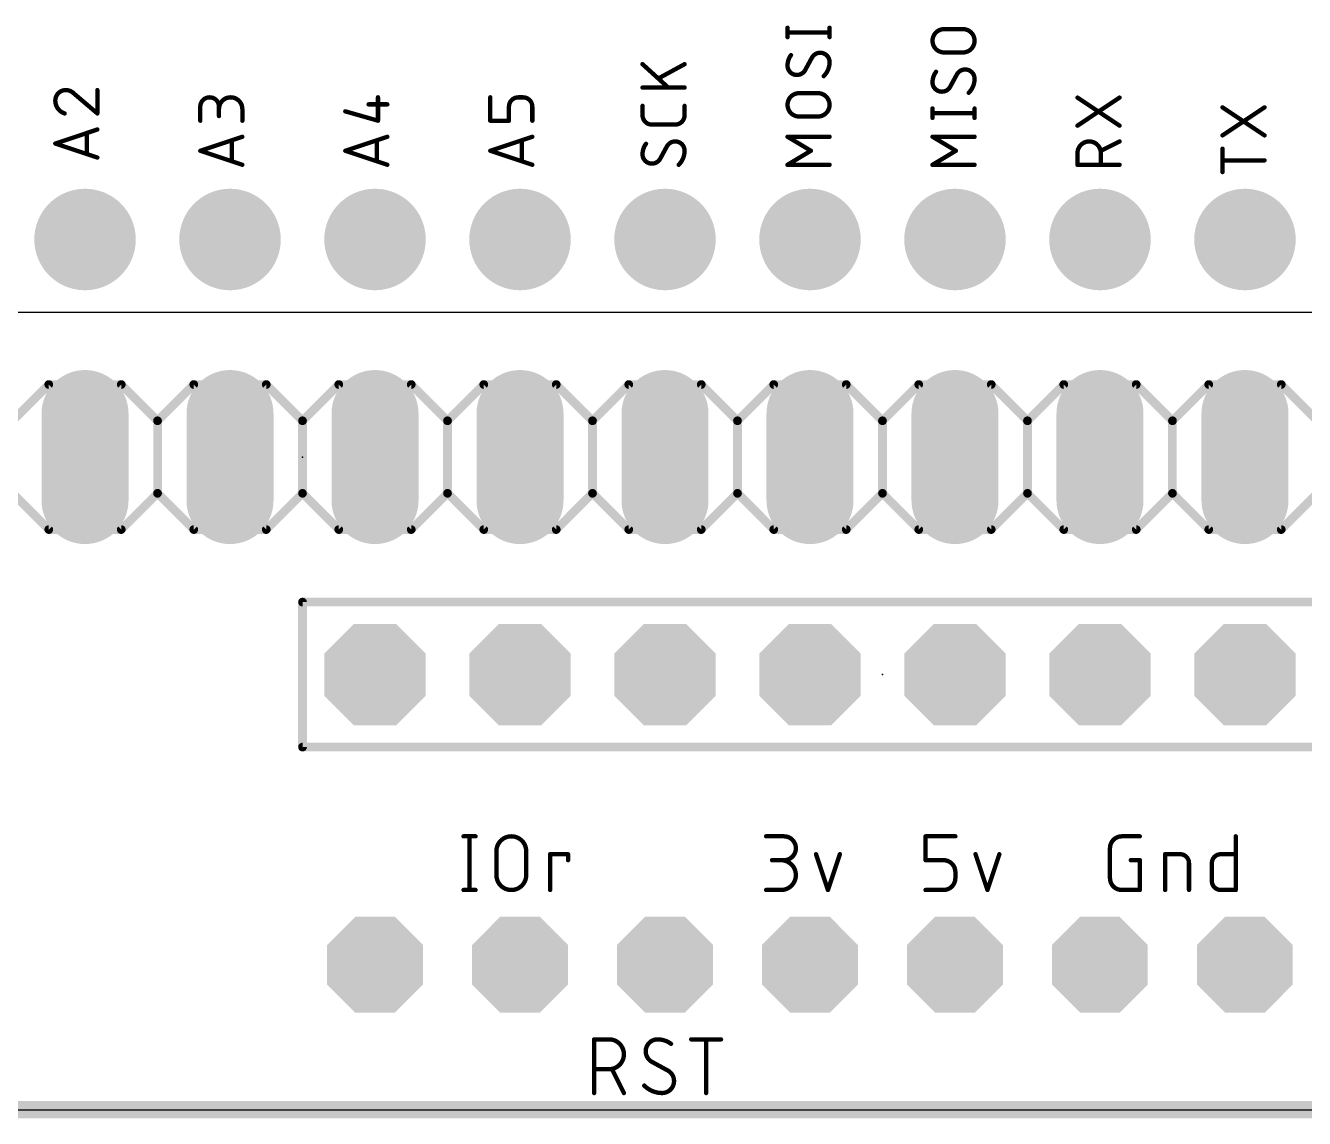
# Model space of a CAD drawing. Extents: x -0.2 to 68.7, y -0.2 to 53.5.
# Drawn here: x 21.82 to 44.22, y -0.15 to 18.99 of the extents above; entities that cross this region are included whole.
import ezdxf

# ---------------------------------------------------------------- set-up
doc = ezdxf.new("R2010")
doc.units = 0
for name, color, linetype in [('17', 82, 'CONTINUOUS'), ('20', 30, 'CONTINUOUS'), ('21', 253, 'CONTINUOUS'), ('23', 7, 'CONTINUOUS'), ('51', 253, 'CONTINUOUS')]:
    doc.layers.add(name, color=color, linetype=linetype)

# ---------------------------------------------------------------- blocks, each defined once
blk = doc.blocks.new('RECT')
blk.add_solid([(-0.5, -0.5), (0.5, -0.5), (-0.5, 0.5), (0.5, 0.5)])
blk = doc.blocks.new('OCTAGONP')
at = {"const_width": 0.5}
blk.add_lwpolyline([(-0.25, -0.1036), (-0.25, 0.1036), (-0.1036, 0.25), (0.1036, 0.25), (0.25, 0.1036), (0.25, -0.1036), (0.1036, -0.25), (-0.1036, -0.25), (-0.25, -0.1036), (-0.25, 0.1036)], dxfattribs=at)
blk = doc.blocks.new('LONGP100')
at = {"const_width": 1}
blk.add_lwpolyline([(-0.5, 0), (0.5, 0)], dxfattribs=at)
at = {"const_width": 0.5}
for points in [[(-0.5, 0.25, 1), (-0.5, -0.25)], [(0.5, -0.25, 1), (0.5, 0.25)]]:
    blk.add_lwpolyline(points, format="xyb", dxfattribs=at)
blk = doc.blocks.new('ROUNDP')
at = {"const_width": 0.5}
blk.add_lwpolyline([(0, -0.25, 1), (0, 0.25, 1), (0, -0.25)], format="xyb", dxfattribs=at)

msp = doc.modelspace()

# ---------------------------------------------------------------- linework, layer by layer
at = {"layer": '20', "const_width": 0.3048}
msp.add_lwpolyline([(65.405, 0), (0.635, 0)], dxfattribs=at)
at = {"layer": '21'}
msp.add_line((3.81, 13.97), (49.53, 13.97), dxfattribs=at)
for points, const_width in [([(35.1853, 18.9481, 1), (35.1472, 18.9481)], 0.0381), ([(35.1663, 18.8853, 1), (35.1663, 18.8472)], 0.0381), ([(35.922, 18.9481, 1), (35.8839, 18.9481)], 0.0381), ([(35.9029, 18.8472, 1), (35.9029, 18.8853)], 0.0381), ([(37.9109, 18.9246, 1), (37.9109, 18.5154)], 0.0762), ([(37.9109, 18.9436, 1), (37.9109, 18.9055)], 0.0381), ([(37.9109, 18.9055, 1), (37.9109, 18.9436)], 0.0381), ([(38.2383, 18.5154, 1), (38.2383, 18.9246)], 0.0762), ([(38.2383, 18.9436, 1), (38.2383, 18.9055)], 0.0381), ([(38.2383, 18.9055, 1), (38.2383, 18.9436)], 0.0381), ([(35.1472, 18.7844, 1), (35.1853, 18.7844)], 0.0381), ([(35.8839, 18.7844, 1), (35.922, 18.7844)], 0.0381), ([(35.2277, 18.4691, 0.1623), (35.1663, 18.285)], 0.0762), ([(35.2429, 18.4577, 1), (35.2124, 18.4806)], 0.0381), ([(35.7392, 18.5101, 0.2656), (35.596, 18.4282)], 0.0762), ([(35.5796, 18.4379, 1), (35.6124, 18.4185)], 0.0381), ([(35.6127, 18.4191, 1), (35.5793, 18.4373)], 0.0381), ([(35.9029, 18.3464, 0.4142), (35.7392, 18.5101)], 0.0762), ([(35.7392, 18.5291, 1), (35.7392, 18.491)], 0.0381), ([(35.7392, 18.491, 1), (35.7392, 18.5291)], 0.0381), ([(35.8006, 18.1008, 0.2), (35.9029, 18.3464)], 0.0762), ([(35.922, 18.3464, 1), (35.8839, 18.3464)], 0.0381), ([(37.9109, 18.5344, 1), (37.9109, 18.4963)], 0.0381), ([(37.9109, 18.4963, 1), (37.9109, 18.5344)], 0.0381), ([(38.2383, 18.5344, 1), (38.2383, 18.4963)], 0.0381), ([(38.2383, 18.4963, 1), (38.2383, 18.5344)], 0.0381), ([(32.6391, 18.3243, 1), (32.6135, 18.2961)], 0.0381), ([(33.372, 18.2935, 1), (33.3538, 18.3269)], 0.0381), ([(35.1853, 18.285, 1), (35.1472, 18.285)], 0.0381), ([(35.1472, 18.285, 1), (35.1853, 18.285)], 0.0381), ([(35.1663, 18.285, 0.4142), (35.33, 18.1213)], 0.0762), ([(35.33, 18.1213, 0.2656), (35.4732, 18.2031)], 0.0762), ([(35.33, 18.1403, 1), (35.33, 18.1022)], 0.0381), ([(35.33, 18.1022, 1), (35.33, 18.1403)], 0.0381), ([(35.4565, 18.2123, 1), (35.4899, 18.194)], 0.0381), ([(35.4896, 18.1935, 1), (35.4568, 18.2128)], 0.0381), ([(35.8839, 18.3464, 1), (35.922, 18.3464)], 0.0381), ([(37.7677, 18.1765, 0.1623), (37.7063, 17.9924)], 0.0762), ([(37.7829, 18.1651, 1), (37.7524, 18.188)], 0.0381), ([(38.2792, 18.2174, 0.2656), (38.136, 18.1356)], 0.0762), ([(38.1196, 18.1453, 1), (38.1524, 18.1259)], 0.0381), ([(38.1527, 18.1265, 1), (38.1193, 18.1447)], 0.0381), ([(38.4429, 18.0538, 0.4142), (38.2792, 18.2174)], 0.0762), ([(38.2792, 18.2365, 1), (38.2792, 18.1984)], 0.0381), ([(38.2792, 18.1984, 1), (38.2792, 18.2365)], 0.0381), ([(32.6263, 17.92, 1), (32.6263, 17.8819)], 0.0381), ([(32.9036, 18.0814, 1), (32.9219, 18.0479)], 0.0381), ([(33.0636, 17.8869, 1), (33.0893, 17.9151)], 0.0381), ([(33.3629, 17.8819, 1), (33.3629, 17.92)], 0.0381), ([(35.7872, 18.1144, 1), (35.814, 18.0873)], 0.0381), ([(37.7253, 17.9924, 1), (37.6872, 17.9924)], 0.0381), ([(37.6872, 17.9924, 1), (37.7253, 17.9924)], 0.0381), ([(37.7063, 17.9924, 0.4142), (37.87, 17.8287)], 0.0762), ([(37.87, 17.8287, 0.2656), (38.0132, 17.9105)], 0.0762), ([(37.9965, 17.9196, 1), (38.0299, 17.9014)], 0.0381), ([(38.0296, 17.9009, 1), (37.9968, 17.9202)], 0.0381), ([(38.3406, 17.8082, 0.2), (38.4429, 18.0538)], 0.0762), ([(38.462, 18.0538, 1), (38.4239, 18.0538)], 0.0381), ([(38.4239, 18.0538, 1), (38.462, 18.0538)], 0.0381), ([(22.5235, 17.8568, 0.4142), (22.3393, 17.6726)], 0.0762), ([(22.3393, 17.6726, 0.3252), (22.503, 17.4475)], 0.0762), ([(22.3583, 17.6726, 1), (22.3203, 17.6726)], 0.0381), ([(22.5234, 17.8758, 1), (22.5235, 17.8377)], 0.0381), ([(22.6667, 17.7954, 0.2053), (22.5235, 17.8568)], 0.0762), ([(22.5235, 17.8377, 1), (22.5235, 17.8758)], 0.0381), ([(22.679, 17.8099, 1), (22.6543, 17.7809)], 0.0381), ([(22.6529, 17.7822, 1), (22.6805, 17.8085)], 0.0381), ([(23.095, 17.8568, 1), (23.0569, 17.8568)], 0.0381), ([(25.2067, 17.5661, 1), (24.8793, 17.5661)], 0.0762), ([(25.6159, 17.5252, 1), (25.2067, 17.5252)], 0.0762), ([(28.0113, 17.7298, 1), (27.9732, 17.7298)], 0.0381), ([(29.9784, 17.7298, 1), (29.9403, 17.7298)], 0.0381), ([(30.4504, 17.7298, 0.4142), (30.2867, 17.5661)], 0.0762), ([(30.4504, 17.7488, 1), (30.4504, 17.7107)], 0.0381), ([(30.4504, 17.7107, 1), (30.4504, 17.7488)], 0.0381), ([(30.6959, 17.5661, 0.4142), (30.5322, 17.7298)], 0.0762), ([(30.5322, 17.7488, 1), (30.5322, 17.7107)], 0.0381), ([(30.5322, 17.7107, 1), (30.5322, 17.7488)], 0.0381), ([(35.3709, 17.8029, 1), (35.3709, 17.3937)], 0.0762), ([(35.3709, 17.822, 1), (35.3709, 17.7839)], 0.0381), ([(35.3709, 17.7839, 1), (35.3709, 17.822)], 0.0381), ([(35.6983, 17.3937, 1), (35.6983, 17.8029)], 0.0762), ([(35.6983, 17.822, 1), (35.6983, 17.7839)], 0.0381), ([(35.6983, 17.7839, 1), (35.6983, 17.822)], 0.0381), ([(37.87, 17.8477, 1), (37.87, 17.8096)], 0.0381), ([(37.87, 17.8096, 1), (37.87, 17.8477)], 0.0381), ([(38.3272, 17.8217, 1), (38.354, 17.7947)], 0.0381), ([(40.2569, 17.7405, 1), (40.2357, 17.7088)], 0.0381), ([(40.9935, 17.7088, 1), (40.9723, 17.7405)], 0.0381), ([(22.3203, 17.6726, 1), (22.3584, 17.6726)], 0.0381), ([(22.4971, 17.4294, 1), (22.5089, 17.4657)], 0.0381), ([(23.0636, 17.433, 1), (23.0882, 17.4621)], 0.0381), ([(24.8984, 17.5661, 1), (24.8603, 17.5661)], 0.0381), ([(24.8603, 17.5661, 1), (24.8984, 17.5661)], 0.0381), ([(25.2257, 17.5661, 1), (25.1876, 17.5661)], 0.0381), ([(25.1876, 17.5661, 1), (25.2257, 17.5661)], 0.0381), ([(25.1876, 17.5252, 1), (25.2257, 17.5252)], 0.0381), ([(25.6349, 17.5252, 1), (25.5968, 17.5252)], 0.0381), ([(25.5968, 17.5252, 1), (25.6349, 17.5252)], 0.0381), ([(27.4245, 17.5025, 1), (27.4141, 17.4659)], 0.0381), ([(27.8285, 17.626, 1), (27.8285, 17.5879)], 0.0381), ([(28.1559, 17.5879, 1), (28.1559, 17.626)], 0.0381), ([(30.3057, 17.5661, 1), (30.2676, 17.5661)], 0.0381), ([(30.2676, 17.5661, 1), (30.3057, 17.5661)], 0.0381), ([(30.715, 17.5661, 1), (30.6769, 17.5661)], 0.0381), ([(30.6769, 17.5661, 1), (30.715, 17.5661)], 0.0381), ([(32.6454, 17.5803, 1), (32.6073, 17.5803)], 0.0381), ([(33.382, 17.5803, 1), (33.3439, 17.5803)], 0.0381), ([(37.7253, 17.5338, 1), (37.6872, 17.5338)], 0.0381), ([(37.7063, 17.4711, 1), (37.7063, 17.433)], 0.0381), ([(38.462, 17.5338, 1), (38.4239, 17.5338)], 0.0381), ([(38.4429, 17.433, 1), (38.4429, 17.4711)], 0.0381), ([(42.7969, 17.5698, 1), (42.7757, 17.5381)], 0.0381), ([(43.5335, 17.5381, 1), (43.5123, 17.5698)], 0.0381), ([(23.0569, 17.4475, 1), (23.095, 17.4475)], 0.0381), ([(24.8603, 17.3205, 1), (24.8984, 17.3205)], 0.0381), ([(25.1876, 17.4024, 1), (25.2257, 17.4024)], 0.0381), ([(25.5968, 17.3205, 1), (25.6349, 17.3205)], 0.0381), ([(27.9732, 17.3205, 1), (28.0113, 17.3205)], 0.0381), ([(27.987, 17.3022, 1), (27.9974, 17.3389)], 0.0381), ([(29.9593, 17.3396, 1), (29.9593, 17.3015)], 0.0381), ([(29.9403, 17.3205, 1), (29.9784, 17.3205)], 0.0381), ([(30.2676, 17.3205, 1), (30.3057, 17.3205)], 0.0381), ([(30.2867, 17.3015, 1), (30.2867, 17.3396)], 0.0381), ([(30.6769, 17.3205, 1), (30.715, 17.3205)], 0.0381), ([(32.6453, 17.4166, 1), (32.6072, 17.4166)], 0.0381), ([(32.6263, 17.4166, 0.4142), (32.79, 17.2529)], 0.0762), ([(32.6073, 17.4166, 1), (32.6454, 17.4166)], 0.0381), ([(32.79, 17.272, 1), (32.79, 17.2339)], 0.0381), ([(32.79, 17.2339, 1), (32.79, 17.272)], 0.0381), ([(33.1992, 17.2529, 0.4142), (33.3629, 17.4166)], 0.0762), ([(33.1992, 17.272, 1), (33.1992, 17.2339)], 0.0381), ([(33.1992, 17.2339, 1), (33.1992, 17.272)], 0.0381), ([(33.382, 17.4166, 1), (33.3439, 17.4166)], 0.0381), ([(33.3439, 17.4166, 1), (33.382, 17.4166)], 0.0381), ([(35.3709, 17.4127, 1), (35.3709, 17.3746)], 0.0381), ([(35.3709, 17.3746, 1), (35.3709, 17.4127)], 0.0381), ([(35.6983, 17.4127, 1), (35.6983, 17.3746)], 0.0381), ([(35.6983, 17.3746, 1), (35.6983, 17.4127)], 0.0381), ([(37.6872, 17.3702, 1), (37.7253, 17.3702)], 0.0381), ([(38.4239, 17.3702, 1), (38.462, 17.3702)], 0.0381), ([(40.2357, 17.2494, 1), (40.2569, 17.2177)], 0.0381), ([(40.9723, 17.2177, 1), (40.9935, 17.2494)], 0.0381), ([(22.9108, 17.1048, 1), (22.8727, 17.1048)], 0.0381), ([(23.0819, 17.1481, 1), (23.0699, 17.1842)], 0.0381), ([(25.6219, 17.0211, 1), (25.6099, 17.0572)], 0.0381), ([(28.1619, 17.0211, 1), (28.1499, 17.0572)], 0.0381), ([(30.7019, 17.0211, 1), (30.6899, 17.0572)], 0.0381), ([(35.1761, 17.0555, 1), (35.1565, 17.0228)], 0.0381), ([(35.1663, 17.0582, 1), (35.1663, 17.0201)], 0.0381), ([(35.9029, 17.0201, 1), (35.9029, 17.0582)], 0.0381), ([(37.7161, 17.0555, 1), (37.6965, 17.0228)], 0.0381), ([(37.7063, 17.0582, 1), (37.7063, 17.0201)], 0.0381), ([(38.4429, 17.0201, 1), (38.4429, 17.0582)], 0.0381), ([(42.7757, 17.0788, 1), (42.7969, 17.0471)], 0.0381), ([(43.5123, 17.0471, 1), (43.5335, 17.0788)], 0.0381), ([(22.3453, 16.9387, 1), (22.3333, 16.9026)], 0.0381), ([(22.3333, 16.9387, 1), (22.3453, 16.9026)], 0.0381), ([(24.8853, 16.8117, 1), (24.8733, 16.7756)], 0.0381), ([(24.8733, 16.8117, 1), (24.8853, 16.7756)], 0.0381), ([(25.4508, 16.9778, 1), (25.4127, 16.9778)], 0.0381), ([(27.4253, 16.8117, 1), (27.4133, 16.7756)], 0.0381), ([(27.4133, 16.8117, 1), (27.4253, 16.7756)], 0.0381), ([(27.9908, 16.9778, 1), (27.9527, 16.9778)], 0.0381), ([(29.9653, 16.8117, 1), (29.9533, 16.7756)], 0.0381), ([(29.9533, 16.8117, 1), (29.9653, 16.7756)], 0.0381), ([(30.5308, 16.9778, 1), (30.4927, 16.9778)], 0.0381), ([(32.6877, 16.9164, 0.1623), (32.6263, 16.7323)], 0.0762), ([(32.7029, 16.905, 1), (32.6724, 16.9278)], 0.0381), ([(33.1992, 16.9573, 0.2656), (33.056, 16.8755)], 0.0762), ([(33.0396, 16.8851, 1), (33.0724, 16.8658)], 0.0381), ([(33.0727, 16.8664, 1), (33.0393, 16.8846)], 0.0381), ([(33.1992, 16.9764, 1), (33.1992, 16.9383)], 0.0381), ([(33.3629, 16.7936, 0.4142), (33.1992, 16.9573)], 0.0762), ([(33.1992, 16.9383, 1), (33.1992, 16.9764)], 0.0381), ([(33.2606, 16.5481, 0.2), (33.3629, 16.7936)], 0.0762), ([(33.382, 16.7936, 1), (33.3439, 16.7936)], 0.0381), ([(33.3439, 16.7936, 1), (33.382, 16.7936)], 0.0381), ([(35.5853, 16.7773, 1), (35.5657, 16.81)], 0.0381), ([(35.5657, 16.7773, 1), (35.5853, 16.81)], 0.0381), ([(38.1253, 16.7773, 1), (38.1057, 16.81)], 0.0381), ([(38.1057, 16.7773, 1), (38.1253, 16.81)], 0.0381), ([(40.6555, 16.7527, 1), (40.2463, 16.7527)], 0.0762), ([(40.647, 16.8107, 1), (40.664, 16.7766)], 0.0381), ([(40.9914, 16.9403, 1), (40.9744, 16.9744)], 0.0381), ([(42.8054, 16.8303, 1), (42.7673, 16.8303)], 0.0381), ([(22.8727, 16.7365, 1), (22.9108, 16.7365)], 0.0381), ([(23.0699, 16.657, 1), (23.0819, 16.6932)], 0.0381), ([(25.4127, 16.6095, 1), (25.4508, 16.6095)], 0.0381), ([(25.6099, 16.53, 1), (25.6219, 16.5662)], 0.0381), ([(27.9527, 16.6095, 1), (27.9908, 16.6095)], 0.0381), ([(28.1499, 16.53, 1), (28.1619, 16.5662)], 0.0381), ([(30.4927, 16.6095, 1), (30.5308, 16.6095)], 0.0381), ([(30.6899, 16.53, 1), (30.7019, 16.5662)], 0.0381), ([(32.6263, 16.7323, 0.4142), (32.79, 16.5686)], 0.0762), ([(32.6073, 16.7323, 1), (32.6454, 16.7322)], 0.0381), ([(32.6454, 16.7323, 1), (32.6073, 16.7323)], 0.0381), ([(32.79, 16.5686, 0.2656), (32.9332, 16.6504)], 0.0762), ([(32.79, 16.5876, 1), (32.79, 16.5495)], 0.0381), ([(32.79, 16.5495, 1), (32.79, 16.5876)], 0.0381), ([(32.9165, 16.6595, 1), (32.9499, 16.6413)], 0.0381), ([(32.9496, 16.6407, 1), (32.9168, 16.6601)], 0.0381), ([(33.2472, 16.5616, 1), (33.274, 16.5346)], 0.0381), ([(35.1663, 16.5672, 1), (35.1663, 16.5291)], 0.0381), ([(35.1565, 16.5644, 1), (35.1761, 16.5318)], 0.0381), ([(35.9029, 16.5291, 1), (35.9029, 16.5672)], 0.0381), ([(37.7063, 16.5672, 1), (37.7063, 16.5291)], 0.0381), ([(37.6965, 16.5644, 1), (37.7161, 16.5318)], 0.0381), ([(38.4429, 16.5291, 1), (38.4429, 16.5672)], 0.0381), ([(40.2654, 16.7527, 1), (40.2273, 16.7527)], 0.0381), ([(40.2273, 16.7527, 1), (40.2654, 16.7527)], 0.0381), ([(40.2463, 16.5672, 1), (40.2463, 16.5291)], 0.0381), ([(40.6746, 16.7527, 1), (40.6365, 16.7527)], 0.0381), ([(40.6365, 16.7527, 1), (40.6746, 16.7527)], 0.0381), ([(40.9829, 16.5291, 1), (40.9829, 16.5672)], 0.0381), ([(42.7863, 16.6448, 1), (42.7863, 16.6067)], 0.0381), ([(43.5229, 16.6067, 1), (43.5229, 16.6448)], 0.0381), ([(40.2273, 16.5481, 1), (40.2654, 16.5481)], 0.0381), ([(40.6365, 16.5481, 1), (40.6746, 16.5481)], 0.0381), ([(42.7673, 16.4211, 1), (42.8054, 16.4211)], 0.0381), ([(22.225, 12.7381, 1), (22.225, 12.6619)], 0.0762), ([(22.2519, 12.6731, 1), (22.1981, 12.7269)], 0.0762), ([(23.5219, 12.7269, 1), (23.4681, 12.6731)], 0.0762), ([(23.495, 12.6619, 1), (23.495, 12.7381)], 0.0762), ([(24.765, 12.7381, 1), (24.765, 12.6619)], 0.0762), ([(24.7919, 12.6731, 1), (24.7381, 12.7269)], 0.0762), ([(26.0619, 12.7269, 1), (26.0081, 12.6731)], 0.0762), ([(26.035, 12.6619, 1), (26.035, 12.7381)], 0.0762), ([(27.305, 12.7381, 1), (27.305, 12.6619)], 0.0762), ([(27.3319, 12.6731, 1), (27.2781, 12.7269)], 0.0762), ([(28.6019, 12.7269, 1), (28.5481, 12.6731)], 0.0762), ([(28.575, 12.6619, 1), (28.575, 12.7381)], 0.0762), ([(29.845, 12.7381, 1), (29.845, 12.6619)], 0.0762), ([(29.8719, 12.6731, 1), (29.8181, 12.7269)], 0.0762), ([(31.1419, 12.7269, 1), (31.0881, 12.6731)], 0.0762), ([(31.115, 12.6619, 1), (31.115, 12.7381)], 0.0762), ([(32.385, 12.7381, 1), (32.385, 12.6619)], 0.0762), ([(32.4119, 12.6731, 1), (32.3581, 12.7269)], 0.0762), ([(33.6819, 12.7269, 1), (33.6281, 12.6731)], 0.0762), ([(33.655, 12.6619, 1), (33.655, 12.7381)], 0.0762), ([(34.925, 12.7381, 1), (34.925, 12.6619)], 0.0762), ([(34.9519, 12.6731, 1), (34.8981, 12.7269)], 0.0762), ([(36.2219, 12.7269, 1), (36.1681, 12.6731)], 0.0762), ([(36.195, 12.6619, 1), (36.195, 12.7381)], 0.0762), ([(37.465, 12.7381, 1), (37.465, 12.6619)], 0.0762), ([(37.4919, 12.6731, 1), (37.4381, 12.7269)], 0.0762), ([(38.7619, 12.7269, 1), (38.7081, 12.6731)], 0.0762), ([(38.735, 12.6619, 1), (38.735, 12.7381)], 0.0762), ([(40.005, 12.7381, 1), (40.005, 12.6619)], 0.0762), ([(40.0319, 12.6731, 1), (39.9781, 12.7269)], 0.0762), ([(41.3019, 12.7269, 1), (41.2481, 12.6731)], 0.0762), ([(41.275, 12.6619, 1), (41.275, 12.7381)], 0.0762), ([(42.545, 12.7381, 1), (42.545, 12.6619)], 0.0762), ([(42.5719, 12.6731, 1), (42.5181, 12.7269)], 0.0762), ([(43.8419, 12.7269, 1), (43.7881, 12.6731)], 0.0762), ([(43.815, 12.6619, 1), (43.815, 12.7381)], 0.0762), ([(24.1681, 12.065, 1), (24.0919, 12.065)], 0.0762), ([(24.1031, 12.0919, 1), (24.1569, 12.0381)], 0.0762), ([(24.1031, 12.0381, 1), (24.1569, 12.0919)], 0.0762), ([(26.7081, 12.065, 1), (26.6319, 12.065)], 0.0762), ([(26.6431, 12.0919, 1), (26.6969, 12.0381)], 0.0762), ([(26.6431, 12.0381, 1), (26.6969, 12.0919)], 0.0762), ([(29.2481, 12.065, 1), (29.1719, 12.065)], 0.0762), ([(29.1831, 12.0919, 1), (29.2369, 12.0381)], 0.0762), ([(29.1831, 12.0381, 1), (29.2369, 12.0919)], 0.0762), ([(31.7881, 12.065, 1), (31.7119, 12.065)], 0.0762), ([(31.7231, 12.0919, 1), (31.7769, 12.0381)], 0.0762), ([(31.7231, 12.0381, 1), (31.7769, 12.0919)], 0.0762), ([(34.3281, 12.065, 1), (34.2519, 12.065)], 0.0762), ([(34.2631, 12.0919, 1), (34.3169, 12.0381)], 0.0762), ([(34.2631, 12.0381, 1), (34.3169, 12.0919)], 0.0762), ([(36.8681, 12.065, 1), (36.7919, 12.065)], 0.0762), ([(36.8031, 12.0919, 1), (36.8569, 12.0381)], 0.0762), ([(36.8031, 12.0381, 1), (36.8569, 12.0919)], 0.0762), ([(39.4081, 12.065, 1), (39.3319, 12.065)], 0.0762), ([(39.3431, 12.0919, 1), (39.3969, 12.0381)], 0.0762), ([(39.3431, 12.0381, 1), (39.3969, 12.0919)], 0.0762), ([(41.9481, 12.065, 1), (41.8719, 12.065)], 0.0762), ([(41.8831, 12.0919, 1), (41.9369, 12.0381)], 0.0762), ([(41.8831, 12.0381, 1), (41.9369, 12.0919)], 0.0762), ([(24.0919, 10.795, 1), (24.1681, 10.795)], 0.0762), ([(24.1569, 10.8219, 1), (24.1031, 10.7681)], 0.0762), ([(24.1569, 10.7681, 1), (24.1031, 10.8219)], 0.0762), ([(26.6319, 10.795, 1), (26.7081, 10.795)], 0.0762), ([(26.6969, 10.8219, 1), (26.6431, 10.7681)], 0.0762), ([(26.6969, 10.7681, 1), (26.6431, 10.8219)], 0.0762), ([(29.1719, 10.795, 1), (29.2481, 10.795)], 0.0762), ([(29.2369, 10.8219, 1), (29.1831, 10.7681)], 0.0762), ([(29.2369, 10.7681, 1), (29.1831, 10.8219)], 0.0762), ([(31.7119, 10.795, 1), (31.7881, 10.795)], 0.0762), ([(31.7769, 10.8219, 1), (31.7231, 10.7681)], 0.0762), ([(31.7769, 10.7681, 1), (31.7231, 10.8219)], 0.0762), ([(34.2519, 10.795, 1), (34.3281, 10.795)], 0.0762), ([(34.3169, 10.8219, 1), (34.2631, 10.7681)], 0.0762), ([(34.3169, 10.7681, 1), (34.2631, 10.8219)], 0.0762), ([(36.7919, 10.795, 1), (36.8681, 10.795)], 0.0762), ([(36.8569, 10.8219, 1), (36.8031, 10.7681)], 0.0762), ([(36.8569, 10.7681, 1), (36.8031, 10.8219)], 0.0762), ([(39.3319, 10.795, 1), (39.4081, 10.795)], 0.0762), ([(39.3969, 10.8219, 1), (39.3431, 10.7681)], 0.0762), ([(39.3969, 10.7681, 1), (39.3431, 10.8219)], 0.0762), ([(41.8719, 10.795, 1), (41.9481, 10.795)], 0.0762), ([(41.9369, 10.8219, 1), (41.8831, 10.7681)], 0.0762), ([(41.9369, 10.7681, 1), (41.8831, 10.8219)], 0.0762), ([(22.225, 10.1981, 1), (22.225, 10.1219)], 0.0762), ([(22.1981, 10.1331, 1), (22.2519, 10.1869)], 0.0762), ([(23.4681, 10.1869, 1), (23.5219, 10.1331)], 0.0762), ([(23.495, 10.1219, 1), (23.495, 10.1981)], 0.0762), ([(24.765, 10.1981, 1), (24.765, 10.1219)], 0.0762), ([(24.7381, 10.1331, 1), (24.7919, 10.1869)], 0.0762), ([(26.0081, 10.1869, 1), (26.0619, 10.1331)], 0.0762), ([(26.035, 10.1219, 1), (26.035, 10.1981)], 0.0762), ([(27.305, 10.1981, 1), (27.305, 10.1219)], 0.0762), ([(27.2781, 10.1331, 1), (27.3319, 10.1869)], 0.0762), ([(28.5481, 10.1869, 1), (28.6019, 10.1331)], 0.0762), ([(28.575, 10.1219, 1), (28.575, 10.1981)], 0.0762), ([(29.845, 10.1981, 1), (29.845, 10.1219)], 0.0762), ([(29.8181, 10.1331, 1), (29.8719, 10.1869)], 0.0762), ([(31.0881, 10.1869, 1), (31.1419, 10.1331)], 0.0762), ([(31.115, 10.1219, 1), (31.115, 10.1981)], 0.0762), ([(32.385, 10.1981, 1), (32.385, 10.1219)], 0.0762), ([(32.3581, 10.1331, 1), (32.4119, 10.1869)], 0.0762), ([(33.6281, 10.1869, 1), (33.6819, 10.1331)], 0.0762), ([(33.655, 10.1219, 1), (33.655, 10.1981)], 0.0762), ([(34.925, 10.1981, 1), (34.925, 10.1219)], 0.0762), ([(34.8981, 10.1331, 1), (34.9519, 10.1869)], 0.0762), ([(36.1681, 10.1869, 1), (36.2219, 10.1331)], 0.0762), ([(36.195, 10.1219, 1), (36.195, 10.1981)], 0.0762), ([(37.465, 10.1981, 1), (37.465, 10.1219)], 0.0762), ([(37.4381, 10.1331, 1), (37.4919, 10.1869)], 0.0762), ([(38.7081, 10.1869, 1), (38.7619, 10.1331)], 0.0762), ([(38.735, 10.1219, 1), (38.735, 10.1981)], 0.0762), ([(40.005, 10.1981, 1), (40.005, 10.1219)], 0.0762), ([(39.9781, 10.1331, 1), (40.0319, 10.1869)], 0.0762), ([(41.2481, 10.1869, 1), (41.3019, 10.1331)], 0.0762), ([(41.275, 10.1219, 1), (41.275, 10.1981)], 0.0762), ([(42.545, 10.1981, 1), (42.545, 10.1219)], 0.0762), ([(42.5181, 10.1331, 1), (42.5719, 10.1869)], 0.0762), ([(43.7881, 10.1869, 1), (43.8419, 10.1331)], 0.0762), ([(43.815, 10.1219, 1), (43.815, 10.1981)], 0.0762), ([(26.67, 8.9281, 1), (26.67, 8.8519)], 0.0762), ([(26.7081, 8.89, 1), (26.6319, 8.89)], 0.0762), ([(26.67, 6.3881, 1), (26.67, 6.3119)], 0.0762), ([(26.6319, 6.35, 1), (26.7081, 6.35)], 0.0762), ([(29.492, 4.807, 1), (29.492, 4.7689)], 0.0381), ([(29.6155, 4.7879, 1), (29.5774, 4.7879)], 0.0381), ([(29.7008, 4.7689, 1), (29.7008, 4.807)], 0.0381), ([(30.589, 4.5268, 1), (30.0669, 4.5268)], 0.0762), ([(34.7904, 4.807, 1), (34.7904, 4.7689)], 0.0381), ([(35.1037, 4.807, 1), (35.1037, 4.7689)], 0.0381), ([(35.1037, 4.3702, 1), (35.1037, 4.7879)], 0.0762), ([(35.1037, 4.7689, 1), (35.1037, 4.807)], 0.0381), ([(37.5844, 4.807, 1), (37.5844, 4.7689)], 0.0381), ([(37.6035, 4.7879, 1), (37.5654, 4.7879)], 0.0381), ([(38.1065, 4.7689, 1), (38.1065, 4.807)], 0.0381), ([(41.024, 4.7879, 0.4142), (40.8152, 4.5791)], 0.0762), ([(41.024, 4.807, 1), (41.024, 4.7689)], 0.0381), ([(41.024, 4.7689, 1), (41.024, 4.8069)], 0.0381), ([(41.3373, 4.7689, 1), (41.3373, 4.807)], 0.0381), ([(43.0369, 4.7879, 1), (42.9988, 4.7879)], 0.0381), ([(30.0859, 4.5268, 1), (30.0478, 4.5268)], 0.0381), ([(30.0478, 4.5268, 1), (30.0859, 4.5268)], 0.0381), ([(30.608, 4.5268, 1), (30.5699, 4.5268)], 0.0381), ([(30.5699, 4.5268, 1), (30.608, 4.5268)], 0.0381), ([(31.0272, 4.4746, 1), (30.9891, 4.4746)], 0.0381), ([(31.0082, 4.4937, 1), (31.0082, 4.4556)], 0.0381), ([(31.3405, 4.4746, 1), (31.3024, 4.4746)], 0.0381), ([(31.3214, 4.4556, 1), (31.3214, 4.4937)], 0.0381), ([(35.6836, 4.4807, 1), (35.6475, 4.4686)], 0.0381), ([(36.1013, 4.4686, 1), (36.0652, 4.4807)], 0.0381), ([(38.4776, 4.4807, 1), (38.4415, 4.4686)], 0.0381), ([(38.8953, 4.4686, 1), (38.8592, 4.4807)], 0.0381), ([(40.8343, 4.5791, 1), (40.7962, 4.5791)], 0.0381), ([(40.7962, 4.5791, 1), (40.8343, 4.5791)], 0.0381), ([(41.8009, 4.4746, 1), (41.7628, 4.4746)], 0.0381), ([(41.7818, 4.4937, 1), (41.7818, 4.4556)], 0.0381), ([(42.1995, 4.318, 0.4142), (42.0429, 4.4746)], 0.0762), ([(42.0429, 4.4937, 1), (42.0429, 4.4556)], 0.0381), ([(42.0429, 4.4556, 1), (42.0429, 4.4937)], 0.0381), ([(42.7568, 4.4746, 0.4142), (42.6002, 4.318)], 0.0762), ([(42.7568, 4.4937, 1), (42.7568, 4.4556)], 0.0381), ([(42.7568, 4.4556, 1), (42.7568, 4.4937)], 0.0381), ([(43.0179, 4.4556, 1), (43.0179, 4.4937)], 0.0381), ([(31.3024, 4.3702, 1), (31.3405, 4.3702)], 0.0381), ([(34.8948, 4.3893, 1), (34.8948, 4.3512)], 0.0381), ([(35.0515, 4.3893, 1), (35.0515, 4.3512)], 0.0381), ([(35.0515, 3.8481, 1), (35.0515, 4.3702)], 0.0762), ([(35.1037, 4.3893, 1), (35.1037, 4.3512)], 0.0381), ([(35.1037, 4.3512, 1), (35.1037, 4.3893)], 0.0381), ([(37.5844, 4.3893, 1), (37.5844, 4.3512)], 0.0381), ([(37.5654, 4.3702, 1), (37.6035, 4.3702)], 0.0381), ([(37.8977, 4.3893, 1), (37.8977, 4.3512)], 0.0381), ([(38.1065, 4.1614, 0.4142), (37.8977, 4.3702)], 0.0762), ([(37.8977, 4.3512, 1), (37.8977, 4.3893)], 0.0381), ([(41.1807, 4.3893, 1), (41.1807, 4.3512)], 0.0381), ([(41.3564, 4.3702, 1), (41.3183, 4.3702)], 0.0381), ([(41.3373, 4.3512, 1), (41.3373, 4.3893)], 0.0381), ([(42.2185, 4.318, 1), (42.1804, 4.318)], 0.0381), ([(42.1804, 4.318, 1), (42.2185, 4.318)], 0.0381), ([(42.6193, 4.318, 1), (42.5812, 4.318)], 0.0381), ([(42.5812, 4.318, 1), (42.6193, 4.318)], 0.0381), ([(30.0859, 4.1092, 1), (30.0478, 4.1092)], 0.0381), ([(30.0478, 4.1092, 1), (30.0859, 4.1092)], 0.0381), ([(30.0669, 4.1092, 1), (30.589, 4.1092)], 0.0762), ([(30.608, 4.1092, 1), (30.5699, 4.1092)], 0.0381), ([(30.5699, 4.1092, 1), (30.608, 4.1092)], 0.0381), ([(37.8977, 3.8481, 0.4142), (38.1065, 4.0569)], 0.0762), ([(38.1256, 4.1614, 1), (38.0875, 4.1614)], 0.0381), ([(38.0875, 4.1614, 1), (38.1256, 4.1614)], 0.0381), ([(38.1256, 4.0569, 1), (38.0875, 4.0569)], 0.0381), ([(38.0875, 4.0569, 1), (38.1256, 4.0569)], 0.0381), ([(40.8152, 4.0569, 0.4142), (41.024, 3.8481)], 0.0762), ([(40.8343, 4.0569, 1), (40.7962, 4.0569)], 0.0381), ([(40.7962, 4.0569, 1), (40.8343, 4.0569)], 0.0381), ([(42.6002, 4.0047, 0.4142), (42.7568, 3.8481)], 0.0762), ([(42.6193, 4.0047, 1), (42.5812, 4.0047)], 0.0381), ([(29.492, 3.8672, 1), (29.492, 3.8291)], 0.0381), ([(29.5774, 3.8481, 1), (29.6155, 3.8481)], 0.0381), ([(29.7008, 3.8291, 1), (29.7008, 3.8672)], 0.0381), ([(30.9891, 3.8481, 1), (31.0272, 3.8481)], 0.0381), ([(34.7904, 3.8672, 1), (34.7904, 3.8291)], 0.0381), ([(35.0515, 3.8672, 1), (35.0515, 3.8291)], 0.0381), ([(35.0515, 3.8291, 1), (35.0515, 3.8672)], 0.0381), ([(35.8563, 3.8541, 1), (35.8925, 3.8421)], 0.0381), ([(35.8563, 3.8421, 1), (35.8925, 3.8541)], 0.0381), ([(37.5844, 3.8672, 1), (37.5844, 3.8291)], 0.0381), ([(37.8977, 3.8672, 1), (37.8977, 3.8291)], 0.0381), ([(37.8977, 3.8291, 1), (37.8977, 3.8672)], 0.0381), ([(38.6503, 3.8541, 1), (38.6865, 3.8421)], 0.0381), ([(38.6503, 3.8421, 1), (38.6865, 3.8541)], 0.0381), ([(41.024, 3.8672, 1), (41.024, 3.8291)], 0.0381), ([(41.024, 3.8291, 1), (41.024, 3.8672)], 0.0381), ([(41.3183, 3.8481, 1), (41.3564, 3.8481)], 0.0381), ([(41.3373, 3.8291, 1), (41.3373, 3.8672)], 0.0381), ([(41.7628, 3.8481, 1), (41.8009, 3.8481)], 0.0381), ([(42.1804, 3.8481, 1), (42.2185, 3.8481)], 0.0381), ([(42.5812, 4.0047, 1), (42.6193, 4.0047)], 0.0381), ([(42.7568, 3.8672, 1), (42.7568, 3.8291)], 0.0381), ([(42.7568, 3.8291, 1), (42.7568, 3.8672)], 0.0381), ([(42.9988, 3.8481, 1), (43.0369, 3.8481)], 0.0381), ([(43.0179, 3.8291, 1), (43.0179, 3.8672)], 0.0381), ([(31.778, 1.251, 1), (31.778, 1.2128)], 0.0381), ([(31.7971, 1.2319, 1), (31.759, 1.2319)], 0.0381), ([(32.0391, 1.251, 1), (32.0391, 1.2128)], 0.0381), ([(32.0391, 0.7098, 1), (32.0391, 1.2319)], 0.0762), ([(32.0391, 1.2128, 1), (32.0391, 1.251)], 0.0381), ([(32.8912, 1.2319, 0.4142), (32.6823, 1.0231)], 0.0762), ([(33.1261, 1.1536, 0.1623), (32.8912, 1.2319)], 0.0762), ([(32.8912, 1.2509, 1), (32.8912, 1.2129)], 0.0381), ([(32.8912, 1.2128, 1), (32.8912, 1.2509)], 0.0381), ([(33.1147, 1.1383, 1), (33.1375, 1.1688)], 0.0381), ([(33.4792, 1.251, 1), (33.4792, 1.2128)], 0.0381), ([(33.7593, 1.2319, 1), (33.7212, 1.2319)], 0.0381), ([(34.0013, 1.2128, 1), (34.0013, 1.251)], 0.0381), ([(32.6823, 1.0231, 0.2656), (32.7867, 0.8403)], 0.0762), ([(32.7014, 1.0231, 1), (32.6633, 1.0231)], 0.0381), ([(32.6633, 1.0231, 1), (32.7014, 1.0231)], 0.0381), ([(31.778, 0.7288, 1), (31.778, 0.6907)], 0.0381), ([(32.0391, 0.7288, 1), (32.0391, 0.6907)], 0.0381), ([(32.0391, 0.6907, 1), (32.0391, 0.7288)], 0.0381), ([(32.1083, 0.7183, 1), (32.0742, 0.7013)], 0.0381), ([(32.7959, 0.857, 1), (32.7776, 0.8236)], 0.0381), ([(32.7771, 0.8239, 1), (32.7964, 0.8567)], 0.0381), ([(33.1783, 0.5009, 0.2656), (33.0739, 0.6837)], 0.0762), ([(33.0836, 0.7001, 1), (33.0642, 0.6673)], 0.0381), ([(33.0648, 0.667, 1), (33.083, 0.7004)], 0.0381), ([(32.6562, 0.4226, 0.2), (32.9695, 0.2921)], 0.0762), ([(32.6697, 0.436, 1), (32.6427, 0.4092)], 0.0381), ([(32.9695, 0.2921, 0.4142), (33.1783, 0.5009)], 0.0762), ([(33.1974, 0.5009, 1), (33.1593, 0.5009)], 0.0381), ([(33.1593, 0.5009, 1), (33.1974, 0.5009)], 0.0381), ([(31.759, 0.2921, 1), (31.7971, 0.2921)], 0.0381), ([(32.2831, 0.2836, 1), (32.3171, 0.3006)], 0.0381), ([(32.9695, 0.3112, 1), (32.9695, 0.2731)], 0.0381), ([(32.9695, 0.2731, 1), (32.9695, 0.3111)], 0.0381), ([(33.7212, 0.2921, 1), (33.7593, 0.2921)], 0.0381)]:
    msp.add_lwpolyline(points, format="xyb", dxfattribs=dict(at, const_width=const_width))
for points, const_width in [([(35.1663, 18.7844), (35.1663, 18.9481)], 0.0762), ([(35.1663, 18.8663), (35.9029, 18.8663)], 0.0762), ([(35.9029, 18.7844), (35.9029, 18.9481)], 0.0762), ([(37.9109, 18.9246), (38.2383, 18.9246)], 0.0762), ([(35.596, 18.4282), (35.4732, 18.2031)], 0.0762), ([(38.2383, 18.5154), (37.9109, 18.5154)], 0.0762), ([(32.6263, 18.3102), (33.0764, 17.901)], 0.0762), ([(33.3629, 18.3102), (32.9128, 18.0647)], 0.0762), ([(38.136, 18.1356), (38.0132, 17.9105)], 0.0762), ([(33.3629, 17.901), (32.6263, 17.901)], 0.0762), ([(22.6667, 17.7954), (23.0759, 17.4475)], 0.0762), ([(23.0759, 17.4475), (23.0759, 17.8568)], 0.0762), ([(27.9922, 17.3205), (27.9922, 17.7298)], 0.0762), ([(29.9593, 17.3205), (29.9593, 17.7298)], 0.0762), ([(30.5322, 17.7298), (30.4504, 17.7298)], 0.0762), ([(35.3709, 17.8029), (35.6983, 17.8029)], 0.0762), ([(40.9829, 17.2336), (40.2463, 17.7246)], 0.0762), ([(40.2463, 17.2336), (40.9829, 17.7246)], 0.0762), ([(24.8793, 17.3205), (24.8793, 17.5661)], 0.0762), ([(25.2067, 17.5661), (25.2067, 17.4024)], 0.0762), ([(25.6159, 17.3205), (25.6159, 17.5252)], 0.0762), ([(27.4193, 17.4842), (27.9922, 17.3205)], 0.0762), ([(27.8285, 17.607), (28.1559, 17.607)], 0.0762), ([(30.2867, 17.5661), (30.2867, 17.3205)], 0.0762), ([(30.6959, 17.3205), (30.6959, 17.5661)], 0.0762), ([(32.6263, 17.4166), (32.6263, 17.5803)], 0.0762), ([(33.3629, 17.5803), (33.3629, 17.4166)], 0.0762), ([(37.7063, 17.3702), (37.7063, 17.5338)], 0.0762), ([(37.7063, 17.452), (38.4429, 17.452)], 0.0762), ([(38.4429, 17.3702), (38.4429, 17.5338)], 0.0762), ([(43.5229, 17.0629), (42.7863, 17.554)], 0.0762), ([(42.7863, 17.0629), (43.5229, 17.554)], 0.0762), ([(30.2867, 17.3205), (29.9593, 17.3205)], 0.0762), ([(33.1992, 17.2529), (32.79, 17.2529)], 0.0762), ([(35.6983, 17.3937), (35.3709, 17.3937)], 0.0762), ([(22.3393, 16.9206), (23.0759, 17.1662)], 0.0762), ([(22.8918, 17.1048), (22.8918, 16.7365)], 0.0762), ([(24.8793, 16.7936), (25.6159, 17.0392)], 0.0762), ([(27.4193, 16.7936), (28.1559, 17.0392)], 0.0762), ([(29.9593, 16.7936), (30.6959, 17.0392)], 0.0762), ([(35.5755, 16.7936), (35.1663, 17.0392)], 0.0762), ([(35.1663, 17.0392), (35.9029, 17.0392)], 0.0762), ([(38.1155, 16.7936), (37.7063, 17.0392)], 0.0762), ([(37.7063, 17.0392), (38.4429, 17.0392)], 0.0762), ([(23.0759, 16.6751), (22.3393, 16.9206)], 0.0762), ([(25.6159, 16.5481), (24.8793, 16.7936)], 0.0762), ([(25.4318, 16.9778), (25.4318, 16.6095)], 0.0762), ([(28.1559, 16.5481), (27.4193, 16.7936)], 0.0762), ([(27.9718, 16.9778), (27.9718, 16.6095)], 0.0762), ([(30.6959, 16.5481), (29.9593, 16.7936)], 0.0762), ([(30.5118, 16.9778), (30.5118, 16.6095)], 0.0762), ([(33.056, 16.8755), (32.9332, 16.6504)], 0.0762), ([(35.1663, 16.5481), (35.5755, 16.7936)], 0.0762), ([(37.7063, 16.5481), (38.1155, 16.7936)], 0.0762), ([(40.9829, 16.9573), (40.6555, 16.7936)], 0.0762), ([(42.7863, 16.4211), (42.7863, 16.8303)], 0.0762), ([(35.9029, 16.5481), (35.1663, 16.5481)], 0.0762), ([(38.4429, 16.5481), (37.7063, 16.5481)], 0.0762), ([(40.2463, 16.5481), (40.2463, 16.7527)], 0.0762), ([(40.9829, 16.5481), (40.2463, 16.5481)], 0.0762), ([(40.6555, 16.7527), (40.6555, 16.5481)], 0.0762), ([(43.5229, 16.6257), (42.7863, 16.6257)], 0.0762), ([(22.225, 12.7), (21.59, 12.065)], 0.1524), ([(22.225, 12.7), (23.495, 12.7)], 0.1524), ([(23.495, 12.7), (24.13, 12.065)], 0.1524), ([(24.13, 12.065), (24.765, 12.7)], 0.1524), ([(24.765, 12.7), (26.035, 12.7)], 0.1524), ([(26.035, 12.7), (26.67, 12.065)], 0.1524), ([(26.67, 12.065), (27.305, 12.7)], 0.1524), ([(27.305, 12.7), (28.575, 12.7)], 0.1524), ([(28.575, 12.7), (29.21, 12.065)], 0.1524), ([(29.845, 12.7), (29.21, 12.065)], 0.1524), ([(29.845, 12.7), (31.115, 12.7)], 0.1524), ([(31.115, 12.7), (31.75, 12.065)], 0.1524), ([(31.75, 12.065), (32.385, 12.7)], 0.1524), ([(32.385, 12.7), (33.655, 12.7)], 0.1524), ([(33.655, 12.7), (34.29, 12.065)], 0.1524), ([(34.29, 12.065), (34.925, 12.7)], 0.1524), ([(34.925, 12.7), (36.195, 12.7)], 0.1524), ([(36.195, 12.7), (36.83, 12.065)], 0.1524), ([(37.465, 12.7), (36.83, 12.065)], 0.1524), ([(37.465, 12.7), (38.735, 12.7)], 0.1524), ([(38.735, 12.7), (39.37, 12.065)], 0.1524), ([(39.37, 12.065), (40.005, 12.7)], 0.1524), ([(40.005, 12.7), (41.275, 12.7)], 0.1524), ([(41.275, 12.7), (41.91, 12.065)], 0.1524), ([(41.91, 12.065), (42.545, 12.7)], 0.1524), ([(42.545, 12.7), (43.815, 12.7)], 0.1524), ([(43.815, 12.7), (44.45, 12.065)], 0.1524), ([(24.13, 12.065), (24.13, 10.795)], 0.1524), ([(26.67, 12.065), (26.67, 10.795)], 0.1524), ([(29.21, 12.065), (29.21, 10.795)], 0.1524), ([(31.75, 12.065), (31.75, 10.795)], 0.1524), ([(34.29, 12.065), (34.29, 10.795)], 0.1524), ([(36.83, 12.065), (36.83, 10.795)], 0.1524), ([(39.37, 12.065), (39.37, 10.795)], 0.1524), ([(41.91, 12.065), (41.91, 10.795)], 0.1524), ([(21.59, 10.795), (22.225, 10.16)], 0.1524), ([(24.13, 10.795), (23.495, 10.16)], 0.1524), ([(24.765, 10.16), (24.13, 10.795)], 0.1524), ([(26.67, 10.795), (26.035, 10.16)], 0.1524), ([(27.305, 10.16), (26.67, 10.795)], 0.1524), ([(29.21, 10.795), (28.575, 10.16)], 0.1524), ([(29.21, 10.795), (29.845, 10.16)], 0.1524), ([(31.75, 10.795), (31.115, 10.16)], 0.1524), ([(32.385, 10.16), (31.75, 10.795)], 0.1524), ([(34.29, 10.795), (33.655, 10.16)], 0.1524), ([(34.925, 10.16), (34.29, 10.795)], 0.1524), ([(36.83, 10.795), (36.195, 10.16)], 0.1524), ([(36.83, 10.795), (37.465, 10.16)], 0.1524), ([(39.37, 10.795), (38.735, 10.16)], 0.1524), ([(40.005, 10.16), (39.37, 10.795)], 0.1524), ([(41.91, 10.795), (41.275, 10.16)], 0.1524), ([(42.545, 10.16), (41.91, 10.795)], 0.1524), ([(44.45, 10.795), (43.815, 10.16)], 0.1524), ([(23.495, 10.16), (22.225, 10.16)], 0.1524), ([(26.035, 10.16), (24.765, 10.16)], 0.1524), ([(28.575, 10.16), (27.305, 10.16)], 0.1524), ([(31.115, 10.16), (29.845, 10.16)], 0.1524), ([(33.655, 10.16), (32.385, 10.16)], 0.1524), ([(36.195, 10.16), (34.925, 10.16)], 0.1524), ([(38.735, 10.16), (37.465, 10.16)], 0.1524), ([(41.275, 10.16), (40.005, 10.16)], 0.1524), ([(43.815, 10.16), (42.545, 10.16)], 0.1524), ([(46.99, 8.89), (26.67, 8.89)], 0.1524), ([(26.67, 8.89), (26.67, 6.35)], 0.1524), ([(26.67, 6.35), (46.99, 6.35)], 0.1524), ([(29.492, 4.7879), (29.7008, 4.7879)], 0.0762), ([(29.5964, 4.7879), (29.5964, 3.8481)], 0.0762), ([(34.7904, 4.7879), (35.1037, 4.7879)], 0.0762), ([(37.5844, 4.3702), (37.5844, 4.7879)], 0.0762), ([(37.5844, 4.7879), (38.1065, 4.7879)], 0.0762), ([(41.024, 4.7879), (41.3373, 4.7879)], 0.0762), ([(43.0179, 4.7879), (43.0179, 3.8481)], 0.0762), ([(30.0669, 4.1092), (30.0669, 4.5268)], 0.0762), ([(30.589, 4.5268), (30.589, 4.1092)], 0.0762), ([(31.0082, 3.8481), (31.0082, 4.4746)], 0.0762), ([(31.0082, 4.4746), (31.3214, 4.4746)], 0.0762), ([(31.3214, 4.4746), (31.3214, 4.3702)], 0.0762), ([(35.6656, 4.4746), (35.8744, 3.8481)], 0.0762), ([(35.8744, 3.8481), (36.0833, 4.4746)], 0.0762), ([(38.4596, 4.4746), (38.6684, 3.8481)], 0.0762), ([(38.6684, 3.8481), (38.8773, 4.4746)], 0.0762), ([(40.8152, 4.0569), (40.8152, 4.5791)], 0.0762), ([(41.7818, 3.8481), (41.7818, 4.4746)], 0.0762), ([(41.7818, 4.4746), (42.0429, 4.4746)], 0.0762), ([(42.7568, 4.4746), (43.0179, 4.4746)], 0.0762), ([(35.1037, 4.3702), (34.8948, 4.3702)], 0.0762), ([(37.8977, 4.3702), (37.5844, 4.3702)], 0.0762), ([(41.1807, 4.3702), (41.3373, 4.3702)], 0.0762), ([(41.3373, 4.3702), (41.3373, 3.8481)], 0.0762), ([(42.1995, 4.318), (42.1995, 3.8481)], 0.0762), ([(42.6002, 4.0047), (42.6002, 4.318)], 0.0762), ([(38.1065, 4.0569), (38.1065, 4.1614)], 0.0762), ([(29.492, 3.8481), (29.7008, 3.8481)], 0.0762), ([(34.7904, 3.8481), (35.0515, 3.8481)], 0.0762), ([(37.5844, 3.8481), (37.8977, 3.8481)], 0.0762), ([(41.3373, 3.8481), (41.024, 3.8481)], 0.0762), ([(43.0179, 3.8481), (42.7568, 3.8481)], 0.0762), ([(31.778, 0.2921), (31.778, 1.2319)], 0.0762), ([(31.778, 1.2319), (32.0391, 1.2319)], 0.0762), ([(33.4792, 1.2319), (34.0013, 1.2319)], 0.0762), ([(33.7402, 0.2921), (33.7402, 1.2319)], 0.0762), ([(32.0391, 0.7098), (31.778, 0.7098)], 0.0762), ([(32.3001, 0.2921), (32.0913, 0.7098)], 0.0762), ([(33.0739, 0.6837), (32.7867, 0.8403)], 0.0762)]:
    msp.add_lwpolyline(points, dxfattribs=dict(at, const_width=const_width))
at = {"layer": '23'}
for p in [(26.67, 11.43), (36.83, 7.62)]:
    msp.add_point(p, dxfattribs=at)
at = {"layer": '51'}
msp.add_line((0, 0), (66.04, 0), dxfattribs=at)

# ---------------------------------------------------------------- block references
at = {"layer": '17'}
for name, p, xscale, yscale in [('ROUNDP', (22.86, 15.24), 1.778, 1.778), ('ROUNDP', (22.86, 15.24), 1.778, 1.778), ('ROUNDP', (25.4, 15.24), 1.778, 1.778), ('ROUNDP', (25.4, 15.24), 1.778, 1.778), ('ROUNDP', (27.94, 15.24), 1.778, 1.778), ('ROUNDP', (27.94, 15.24), 1.778, 1.778), ('ROUNDP', (30.48, 15.24), 1.778, 1.778), ('ROUNDP', (30.48, 15.24), 1.778, 1.778), ('ROUNDP', (33.02, 15.24), 1.778, 1.778), ('ROUNDP', (33.02, 15.24), 1.778, 1.778), ('ROUNDP', (35.56, 15.24), 1.778, 1.778), ('ROUNDP', (35.56, 15.24), 1.778, 1.778), ('ROUNDP', (38.1, 15.24), 1.778, 1.778), ('ROUNDP', (38.1, 15.24), 1.778, 1.778), ('ROUNDP', (40.64, 15.24), 1.778, 1.778), ('ROUNDP', (40.64, 15.24), 1.778, 1.778), ('ROUNDP', (43.18, 15.24), 1.778, 1.778), ('ROUNDP', (43.18, 15.24), 1.778, 1.778), ('OCTAGONP', (27.94, 2.54), 1.6764, 1.6764), ('OCTAGONP', (27.94, 2.54), 1.6764, 1.6764), ('OCTAGONP', (30.48, 2.54), 1.6764, 1.6764), ('OCTAGONP', (30.48, 2.54), 1.6764, 1.6764), ('OCTAGONP', (33.02, 2.54), 1.6764, 1.6764), ('OCTAGONP', (33.02, 2.54), 1.6764, 1.6764), ('OCTAGONP', (35.56, 2.54), 1.6764, 1.6764), ('OCTAGONP', (35.56, 2.54), 1.6764, 1.6764), ('OCTAGONP', (38.1, 2.54), 1.6764, 1.6764), ('OCTAGONP', (38.1, 2.54), 1.6764, 1.6764), ('OCTAGONP', (40.64, 2.54), 1.6764, 1.6764), ('OCTAGONP', (40.64, 2.54), 1.6764, 1.6764), ('OCTAGONP', (43.18, 2.54), 1.6764, 1.6764), ('OCTAGONP', (43.18, 2.54), 1.6764, 1.6764)]:
    msp.add_blockref(name, p, dxfattribs=dict(at, xscale=xscale, yscale=yscale))
for name, p, xscale, yscale, rotation in [('LONGP100', (22.86, 11.43), 1.524, 1.524, 90), ('LONGP100', (22.86, 11.43), 1.524, 1.524, 90), ('LONGP100', (25.4, 11.43), 1.524, 1.524, 90), ('LONGP100', (25.4, 11.43), 1.524, 1.524, 90), ('LONGP100', (27.94, 11.43), 1.524, 1.524, 90), ('LONGP100', (27.94, 11.43), 1.524, 1.524, 90), ('LONGP100', (30.48, 11.43), 1.524, 1.524, 90), ('LONGP100', (30.48, 11.43), 1.524, 1.524, 90), ('LONGP100', (33.02, 11.43), 1.524, 1.524, 90), ('LONGP100', (33.02, 11.43), 1.524, 1.524, 90), ('LONGP100', (35.56, 11.43), 1.524, 1.524, 90), ('LONGP100', (35.56, 11.43), 1.524, 1.524, 90), ('LONGP100', (38.1, 11.43), 1.524, 1.524, 90), ('LONGP100', (38.1, 11.43), 1.524, 1.524, 90), ('LONGP100', (40.64, 11.43), 1.524, 1.524, 90), ('LONGP100', (40.64, 11.43), 1.524, 1.524, 90), ('LONGP100', (43.18, 11.43), 1.524, 1.524, 90), ('LONGP100', (43.18, 11.43), 1.524, 1.524, 90), ('OCTAGONP', (27.94, 7.62), 1.778, 1.778, 270), ('OCTAGONP', (27.94, 7.62), 1.778, 1.778, 270), ('OCTAGONP', (30.48, 7.62), 1.778, 1.778, 270), ('OCTAGONP', (30.48, 7.62), 1.778, 1.778, 270), ('OCTAGONP', (33.02, 7.62), 1.778, 1.778, 270), ('OCTAGONP', (33.02, 7.62), 1.778, 1.778, 270), ('OCTAGONP', (35.56, 7.62), 1.778, 1.778, 270), ('OCTAGONP', (35.56, 7.62), 1.778, 1.778, 270), ('OCTAGONP', (38.1, 7.62), 1.778, 1.778, 270), ('OCTAGONP', (38.1, 7.62), 1.778, 1.778, 270), ('OCTAGONP', (40.64, 7.62), 1.778, 1.778, 270), ('OCTAGONP', (40.64, 7.62), 1.778, 1.778, 270), ('OCTAGONP', (43.18, 7.62), 1.778, 1.778, 270), ('OCTAGONP', (43.18, 7.62), 1.778, 1.778, 270)]:
    msp.add_blockref(name, p, dxfattribs=dict(at, xscale=xscale, yscale=yscale, rotation=rotation))
at = {"layer": '51', "xscale": 0.508, "yscale": 0.508}
for p in [(22.86, 11.43), (25.4, 11.43), (27.94, 11.43), (30.48, 11.43), (33.02, 11.43), (35.56, 11.43), (38.1, 11.43), (40.64, 11.43), (43.18, 11.43)]:
    msp.add_blockref('RECT', p, dxfattribs=at)
at = {"layer": '51', "xscale": 0.508, "yscale": 0.508, "rotation": 180}
for p in [(27.94, 7.62), (30.48, 7.62), (33.02, 7.62), (35.56, 7.62), (38.1, 7.62), (40.64, 7.62), (43.18, 7.62)]:
    msp.add_blockref('RECT', p, dxfattribs=at)

doc.saveas('drawing.dxf')
